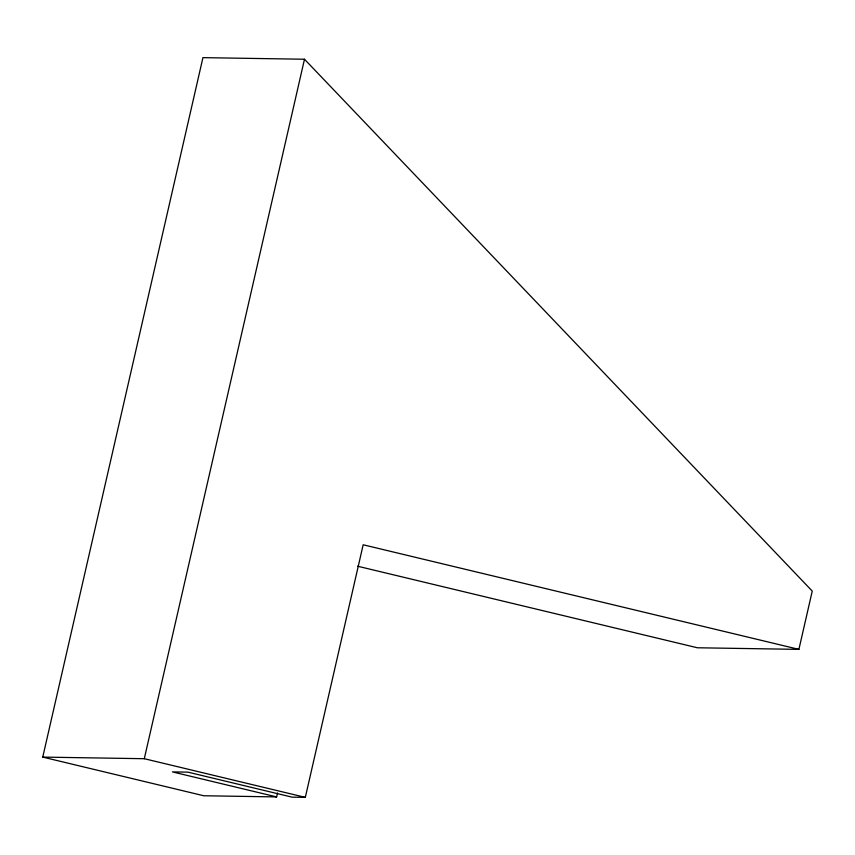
<?xml version="1.0" encoding="UTF-8"?>
<svg xmlns="http://www.w3.org/2000/svg" width="855" height="855" viewBox="0 0 855 855"><rect width="100%" height="100%" fill="white"/><g stroke="black" fill="none" stroke-linecap="round" stroke-linejoin="round"><path stroke-width="1.28" d="M277.522 793.002L276.625 796.913L203.779 795.759L42.75 757.103L202.945 57.638L304.487 59.241L812.25 591.083L798.901 649.373L697.359 647.769L357.593 566.213M42.75 757.103L144.292 758.706L304.487 59.241M276.625 796.913L172.432 771.894L187.886 772.14L292.079 797.149L305.321 797.362L363.172 544.774L798.901 649.373M144.292 758.706L305.321 797.362"/></g></svg>
